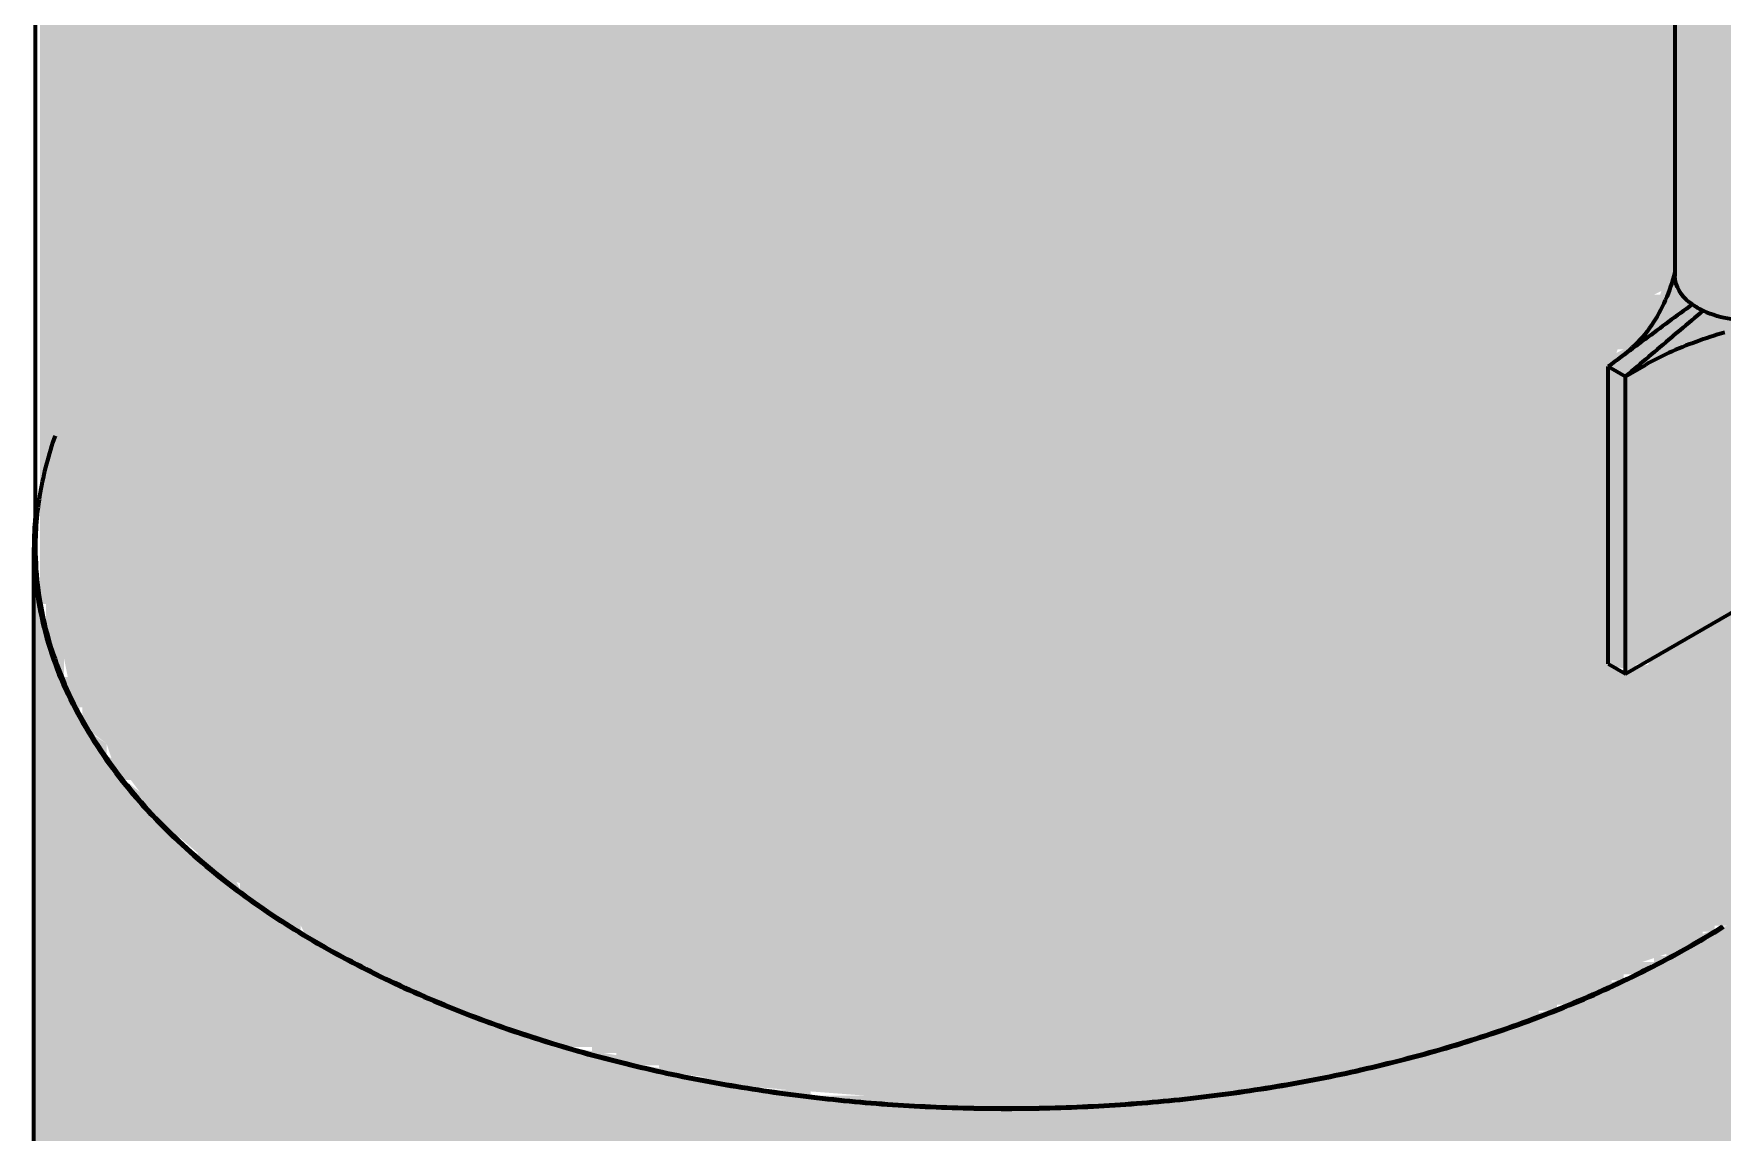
# Model space of a CAD drawing. Header units: millimetres. Extents: x 0 to 420, y 0 to 297.
# Drawn here: x 218.69 to 246.51, y 198.87 to 216.97 of the extents above; entities that cross this region are included whole.
import ezdxf

# ---------------------------------------------------------------- set-up
doc = ezdxf.new("R2010")
doc.units = ezdxf.units.MM
doc.layers.add('01-VISIBLE', color=7, linetype='CONTINUOUS', lineweight=70)
doc.layers.add('13-GRAFICA', color=30, linetype='CONTINUOUS', lineweight=18)

msp = doc.modelspace()

# ---------------------------------------------------------------- hatches: boundary and pattern name
at = {"layer": '13-GRAFICA', "true_color": 0xb21820}
h = msp.add_hatch(color=7, dxfattribs=at)
h.dxf.hatch_style = 1
h.paths.add_polyline_path([(220.992, 262.475), (220.992, 262.375), (221.192, 262.375), (221.192, 262.275), (221.792, 262.175), (221.792, 262.075), (221.992, 262.075), (221.992, 261.975), (222.192, 261.975), (222.192, 261.875), (222.392, 261.875), (222.392, 261.775), (222.592, 261.775), (222.592, 261.675), (222.792, 261.675), (222.792, 261.575), (222.992, 261.575), (222.992, 261.475), (223.592, 261.275), (223.692, 261.075), (223.892, 261.075), (223.892, 260.975), (224.292, 260.875), (224.392, 260.675), (224.992, 260.475), (225.092, 260.275), (225.692, 260.075), (225.792, 259.875), (225.992, 259.875), (225.992, 259.775), (226.192, 259.775), (226.292, 259.575), (226.892, 259.375), (226.992, 259.175), (227.592, 258.975), (227.692, 258.775), (228.292, 258.575), (228.392, 258.375), (228.792, 258.275), (228.892, 258.075), (229.092, 258.075), (229.092, 257.975), (229.492, 257.875), (229.592, 257.675), (230.192, 257.475), (230.292, 257.275), (230.692, 257.175), (230.792, 256.975), (231.392, 256.775), (231.492, 256.575), (231.692, 256.575), (231.692, 256.475), (232.092, 256.375), (232.192, 256.175), (232.792, 255.975), (232.892, 255.775), (233.292, 255.675), (233.392, 255.475), (233.992, 255.275), (234.092, 255.075), (234.492, 254.975), (234.492, 254.875), (234.792, 254.775), (234.892, 254.575), (235.292, 254.475), (235.392, 254.275), (235.592, 254.275), (235.692, 254.075), (236.092, 253.975), (236.292, 253.675), (236.492, 253.675), (236.592, 253.475), (236.792, 253.475), (236.892, 253.275), (237.092, 253.275), (237.292, 252.975), (237.492, 252.975), (237.492, 252.875), (237.792, 252.775), (238.092, 252.375), (238.292, 252.375), (238.492, 252.075), (238.692, 252.075), (238.992, 251.675), (239.192, 251.675), (239.392, 251.375), (239.592, 251.375), (240.092, 250.775), (240.292, 250.775), (240.792, 250.175), (240.992, 250.175), (242.192, 248.875), (242.392, 248.875), (242.392, 248.775), (243.192, 248.075), (243.192, 247.875), (244.292, 246.875), (244.292, 246.675), (244.392, 246.675), (244.392, 246.575), (244.692, 246.375), (244.692, 246.175), (245.092, 245.875), (245.092, 245.675), (245.392, 245.475), (245.392, 245.275), (245.592, 245.175), (245.592, 244.975), (245.792, 244.875), (245.792, 244.675), (246.092, 244.475), (246.092, 244.275), (246.292, 244.175), (246.292, 243.975), (246.492, 243.875), (246.492, 243.675), (246.792, 243.475), (246.792, 243.275), (246.892, 243.275), (246.992, 242.975), (247.192, 242.875), (247.192, 242.675), (247.292, 242.675), (247.292, 242.475), (247.392, 242.475), (247.392, 242.275), (247.492, 242.275), (247.492, 242.075), (247.592, 242.075), (247.592, 241.875), (247.692, 241.875), (247.692, 241.675), (247.792, 241.675), (247.892, 240.975), (247.992, 240.975), (247.992, 240.675), (248.092, 240.675), (248.092, 240.175), (248.192, 240.175), (248.192, 238.975), (248.292, 238.975), (248.292, 212.875), (248.192, 212.875), (248.192, 212.675), (248.092, 212.675), (247.992, 212.475), (247.792, 212.475), (247.792, 208.075), (247.692, 208.075), (247.692, 207.975), (247.292, 207.875), (247.192, 207.675), (246.792, 207.575), (246.692, 207.375), (246.092, 207.175), (245.992, 206.975), (245.392, 206.775), (245.392, 206.675), (245.092, 206.575), (245.092, 206.475), (244.592, 206.575), (244.592, 211.475), (244.692, 211.475), (244.692, 211.675), (244.892, 211.775), (244.892, 211.975), (245.092, 212.075), (245.092, 212.275), (245.392, 212.475), (245.392, 212.675), (245.492, 212.675), (245.592, 212.975), (245.692, 212.975), (245.692, 239.775), (245.592, 239.775), (245.492, 240.575), (245.392, 240.575), (245.392, 240.875), (245.292, 240.875), (245.192, 241.275), (244.992, 241.375), (244.992, 241.575), (244.792, 241.675), (244.792, 241.875), (244.592, 241.975), (244.592, 242.175), (244.392, 242.275), (244.392, 242.475), (244.092, 242.675), (244.092, 242.875), (243.892, 242.975), (243.892, 243.175), (243.692, 243.275), (243.692, 243.475), (243.392, 243.675), (243.392, 243.875), (243.192, 243.975), (243.192, 244.175), (242.792, 244.475), (242.792, 244.675), (242.492, 244.875), (242.492, 245.075), (241.792, 245.675), (241.792, 245.875), (241.692, 245.875), (239.992, 247.675), (239.792, 247.675), (239.092, 248.475), (238.892, 248.475), (238.392, 249.075), (238.192, 249.075), (237.792, 249.575), (237.592, 249.575), (237.392, 249.875), (237.192, 249.875), (236.892, 250.275), (236.692, 250.275), (236.492, 250.575), (236.292, 250.575), (236.092, 250.875), (235.892, 250.875), (235.892, 250.975), (235.592, 251.075), (235.392, 251.375), (235.192, 251.375), (235.092, 251.575), (234.892, 251.575), (234.692, 251.875), (234.492, 251.875), (234.392, 252.075), (234.192, 252.075), (234.192, 252.175), (233.992, 252.175), (233.892, 252.375), (233.492, 252.475), (233.392, 252.675), (233.192, 252.675), (233.092, 252.875), (232.692, 252.975), (232.592, 253.175), (231.992, 253.375), (231.892, 253.575), (231.292, 253.775), (231.192, 253.975), (230.592, 254.175), (230.492, 254.375), (230.092, 254.475), (229.992, 254.675), (229.792, 254.675), (229.792, 254.775), (229.392, 254.875), (229.292, 255.075), (228.692, 255.275), (228.592, 255.475), (227.992, 255.675), (227.892, 255.875), (227.492, 255.975), (227.392, 256.175), (227.192, 256.175), (227.192, 256.275), (226.792, 256.375), (226.692, 256.575), (226.092, 256.775), (225.992, 256.975), (225.392, 257.175), (225.292, 257.375), (225.092, 257.375), (225.092, 257.475), (224.892, 257.475), (224.792, 257.675), (224.192, 257.875), (224.092, 258.075), (223.492, 258.275), (223.392, 258.475), (222.992, 258.575), (222.892, 258.775), (222.692, 258.775), (222.692, 258.875), (222.492, 258.875), (222.492, 258.975), (222.292, 258.975), (222.292, 259.075), (222.092, 259.075), (222.092, 259.175), (221.492, 259.375), (221.492, 259.475), (221.192, 259.575), (221.192, 259.675), (220.692, 259.775), (220.692, 259.875), (220.692, 262.475)])
h = msp.add_hatch(color=7, dxfattribs=at)
h.dxf.hatch_style = 1
h.paths.add_polyline_path([(218.992, 189.675), (218.992, 190.175), (218.892, 190.175), (218.892, 190.275), (218.992, 190.275), (218.992, 207.275), (218.892, 207.275), (218.892, 207.575), (218.792, 207.575), (218.792, 230.475), (218.892, 230.475), (218.992, 229.075), (219.092, 229.075), (219.092, 228.875), (219.092, 206.675), (219.092, 189.775), (219.092, 189.675)])
h = msp.add_hatch(color=7, dxfattribs=at)
h.dxf.hatch_style = 1
h.paths.add_polyline_path([(219.192, 228.875), (219.192, 228.675), (219.292, 228.675), (219.292, 228.475), (219.392, 228.475), (219.592, 227.875), (219.792, 227.775), (219.792, 227.575), (219.892, 227.575), (220.092, 226.975), (220.092, 204.975), (219.992, 204.975), (219.892, 205.275), (219.492, 205.575), (219.492, 205.875), (219.392, 205.875), (219.392, 206.175), (219.292, 206.175), (219.192, 206.675), (219.092, 206.675), (219.092, 228.875)])
h = msp.add_hatch(color=7, dxfattribs=at)
h.dxf.hatch_style = 1
h.paths.add_polyline_path([(220.192, 226.925), (220.192, 204.675), (220.192, 187.775), (220.192, 175.542), (220.092, 175.575), (220.092, 188.075), (220.092, 204.975), (220.092, 226.975)])
h = msp.add_hatch(color=7, dxfattribs=at)
h.dxf.hatch_style = 1
h.paths.add_polyline_path([(220.292, 226.875), (220.292, 226.675), (220.392, 226.675), (221.892, 225.092), (221.892, 203.042), (221.792, 203.075), (221.592, 203.375), (221.392, 203.375), (221.392, 203.475), (220.692, 204.075), (220.692, 204.275), (220.592, 204.275), (220.292, 204.675), (220.192, 204.675), (220.192, 226.925)])
h = msp.add_hatch(color=7, dxfattribs=at)
h.dxf.hatch_style = 1
h.paths.add_polyline_path([(225.392, 223.075), (225.392, 222.975), (225.692, 222.975), (225.692, 222.875), (225.992, 222.875), (225.992, 222.775), (226.892, 222.575), (226.892, 222.475), (227.092, 222.475), (227.092, 222.375), (227.392, 222.375), (227.392, 222.275), (227.692, 222.275), (227.692, 222.175), (227.992, 222.175), (227.992, 222.075), (228.292, 222.075), (228.292, 221.975), (229.392, 221.875), (229.392, 221.775), (230.492, 221.675), (230.492, 221.575), (231.092, 221.575), (231.092, 221.475), (231.592, 221.475), (231.592, 221.375), (236.492, 221.275), (236.492, 221.375), (237.392, 221.375), (237.392, 221.475), (239.292, 221.575), (239.292, 221.675), (239.692, 221.675), (239.692, 221.775), (240.092, 221.775), (240.092, 221.875), (240.492, 221.875), (240.492, 221.975), (240.892, 221.975), (240.892, 222.075), (242.092, 222.275), (242.092, 222.375), (242.392, 222.375), (242.392, 222.475), (243.092, 222.575), (243.092, 222.675), (243.292, 222.675), (243.292, 222.775), (243.492, 222.775), (243.492, 222.875), (243.692, 222.875), (243.692, 222.975), (243.892, 222.975), (243.892, 223.075), (244.192, 223.075), (244.192, 223.175), (244.392, 223.175), (244.392, 223.275), (244.592, 223.275), (244.592, 223.375), (244.792, 223.375), (244.792, 223.475), (244.992, 223.475), (244.992, 223.575), (245.292, 223.575), (245.292, 223.675), (245.692, 223.775), (245.692, 212.975), (245.592, 212.975), (245.592, 212.775), (245.392, 212.675), (245.392, 212.475), (245.092, 212.275), (245.092, 212.075), (244.892, 211.975), (244.892, 211.775), (244.792, 211.775), (244.692, 211.475), (244.592, 211.475), (244.592, 206.575), (244.792, 206.575), (244.792, 206.475), (245.292, 206.575), (245.392, 206.775), (245.992, 206.975), (246.092, 207.175), (246.692, 207.375), (246.792, 207.575), (246.992, 207.575), (246.992, 207.675), (247.192, 207.675), (247.292, 207.875), (247.492, 207.875), (247.492, 207.975), (247.792, 208.075), (247.792, 212.475), (247.992, 212.475), (247.992, 212.575), (248.192, 212.675), (248.192, 212.875), (248.292, 212.875), (248.292, 225.875), (248.592, 226.075), (248.592, 226.275), (248.992, 226.575), (248.992, 204.275), (248.892, 204.275), (248.792, 204.075), (248.592, 204.075), (247.992, 203.375), (247.792, 203.375), (247.292, 202.775), (247.092, 202.775), (247.092, 202.675), (246.992, 202.675), (246.892, 202.475), (246.692, 202.475), (246.592, 202.275), (246.392, 202.275), (246.392, 202.175), (246.192, 202.175), (246.192, 202.075), (245.992, 202.075), (245.992, 201.975), (245.792, 201.975), (245.792, 201.875), (245.192, 201.675), (245.092, 201.475), (244.892, 201.475), (244.892, 201.375), (244.692, 201.375), (244.692, 201.275), (244.492, 201.275), (244.492, 201.175), (244.292, 201.175), (244.292, 201.075), (244.092, 201.075), (244.092, 200.975), (243.792, 200.975), (243.792, 200.875), (243.492, 200.875), (243.492, 200.775), (243.192, 200.775), (243.192, 200.675), (242.892, 200.675), (242.892, 200.575), (242.592, 200.575), (242.592, 200.475), (242.192, 200.475), (242.192, 200.375), (241.892, 200.375), (241.892, 200.275), (241.592, 200.275), (241.592, 200.175), (241.292, 200.175), (241.292, 200.075), (240.992, 200.075), (240.992, 199.975), (239.892, 199.875), (239.892, 199.775), (239.292, 199.775), (239.292, 199.675), (238.692, 199.675), (238.692, 199.575), (238.092, 199.575), (238.092, 199.475), (237.492, 199.475), (237.492, 199.375), (233.292, 199.275), (233.292, 199.375), (232.392, 199.375), (232.392, 199.475), (229.792, 199.675), (229.792, 199.775), (228.992, 199.875), (228.992, 199.975), (228.692, 199.975), (228.692, 200.075), (228.292, 200.075), (228.292, 200.175), (227.892, 200.175), (227.892, 200.275), (227.492, 200.275), (227.492, 200.375), (227.092, 200.375), (227.092, 200.475), (226.792, 200.475), (226.792, 200.575), (226.392, 200.575), (226.392, 200.675), (226.192, 200.675), (226.192, 200.775), (225.892, 200.775), (225.892, 200.875), (225.692, 200.875), (225.692, 200.975), (225.492, 200.975), (225.492, 201.075), (225.292, 201.075), (225.292, 201.175), (225.192, 201.175), (225.192, 223.075)])
h = msp.add_hatch(color=7, dxfattribs=at)
h.dxf.hatch_style = 1
h.paths.add_polyline_path([(222.192, 224.775), (222.392, 224.775), (222.492, 224.575), (222.692, 224.575), (222.692, 224.475), (222.892, 224.475), (222.992, 224.275), (223.392, 224.175), (223.492, 223.975), (224.092, 223.775), (224.192, 223.575), (224.792, 223.375), (224.792, 223.275), (225.092, 223.175), (225.092, 223.075), (225.192, 223.075), (225.192, 201.175), (225.092, 201.175), (225.092, 201.275), (224.792, 201.275), (224.792, 201.375), (224.592, 201.375), (224.592, 201.475), (224.392, 201.475), (224.392, 201.575), (224.192, 201.575), (224.192, 201.675), (223.992, 201.675), (223.992, 201.775), (223.492, 201.875), (223.392, 202.075), (223.192, 202.075), (223.092, 202.275), (222.892, 202.275), (222.692, 202.575), (222.492, 202.575), (222.292, 202.875), (222.092, 202.875), (222.092, 202.975), (221.892, 203.042), (221.892, 225.092)])
at = {"layer": '13-GRAFICA', "true_color": 0xffffff}
h = msp.add_hatch(color=7, dxfattribs=at)
h.dxf.hatch_style = 1
h.paths.add_polyline_path([(218.792, 207.775), (218.892, 207.275), (218.992, 207.275), (218.992, 190.275), (218.892, 190.275), (218.892, 190.575), (218.792, 190.575), (218.792, 190.875), (218.692, 190.875), (218.692, 207.775)])
h = msp.add_hatch(color=7, dxfattribs=at)
h.dxf.hatch_style = 1
h.paths.add_polyline_path([(219.992, 188.075), (219.992, 188.175), (219.792, 188.275), (219.792, 188.475), (219.492, 188.675), (219.392, 189.175), (219.292, 189.175), (219.292, 189.475), (219.192, 189.475), (219.192, 189.775), (219.092, 189.775), (219.092, 206.675), (219.192, 206.675), (219.192, 206.375), (219.292, 206.375), (219.292, 206.175), (219.392, 206.175), (219.492, 205.575), (219.592, 205.575), (219.592, 205.475), (219.892, 205.275), (219.892, 205.075), (220.092, 204.975), (220.092, 188.075)])
h = msp.add_hatch(color=7, dxfattribs=at)
h.dxf.hatch_style = 1
h.paths.add_polyline_path([(226.192, 200.675), (226.392, 200.675), (226.392, 200.575), (226.792, 200.575), (226.792, 200.475), (227.092, 200.475), (227.092, 200.375), (227.492, 200.375), (227.492, 200.275), (228.692, 200.075), (228.692, 199.975), (229.392, 199.875), (229.392, 199.775), (229.792, 199.775), (229.792, 199.675), (230.592, 199.675), (230.592, 199.575), (231.492, 199.575), (231.492, 199.475), (232.392, 199.475), (232.392, 199.375), (233.292, 199.375), (233.292, 199.275), (237.492, 199.375), (237.492, 199.475), (238.092, 199.475), (238.092, 199.575), (238.692, 199.575), (238.692, 199.675), (239.292, 199.675), (239.292, 199.775), (239.892, 199.775), (239.892, 199.875), (240.992, 199.975), (240.992, 200.075), (241.292, 200.075), (241.292, 200.175), (241.592, 200.175), (241.592, 200.275), (241.892, 200.275), (241.892, 200.375), (242.192, 200.375), (242.192, 200.475), (242.592, 200.475), (242.592, 200.575), (242.892, 200.575), (242.892, 200.675), (243.192, 200.675), (243.192, 200.775), (244.092, 200.975), (244.092, 201.075), (244.292, 201.075), (244.292, 201.175), (244.492, 201.175), (244.492, 201.275), (245.092, 201.475), (245.192, 201.675), (245.392, 201.675), (245.392, 201.775), (245.592, 201.775), (245.592, 201.875), (245.792, 201.875), (245.792, 201.975), (245.992, 201.975), (245.992, 202.075), (246.592, 202.275), (246.692, 202.475), (246.892, 202.475), (246.892, 202.575), (246.992, 202.575), (247.092, 202.775), (247.292, 202.775), (247.792, 203.375), (247.992, 203.375), (248.592, 204.075), (248.792, 204.075), (248.792, 204.175), (248.992, 204.275), (248.992, 187.375), (248.892, 187.375), (248.592, 186.975), (248.392, 186.975), (247.892, 186.375), (247.692, 186.375), (247.192, 185.775), (246.992, 185.775), (246.792, 185.475), (246.592, 185.475), (246.592, 185.375), (246.392, 185.375), (246.392, 185.275), (246.192, 185.275), (246.192, 185.175), (245.992, 185.175), (245.992, 185.075), (245.392, 184.875), (245.292, 184.675), (245.092, 184.675), (245.092, 184.575), (244.892, 184.575), (244.892, 184.475), (244.692, 184.475), (244.692, 184.375), (244.492, 184.375), (244.492, 184.275), (244.292, 184.275), (244.292, 184.175), (244.092, 184.175), (244.092, 184.075), (243.792, 184.075), (243.792, 183.975), (243.492, 183.975), (243.492, 183.875), (243.192, 183.875), (243.192, 183.775), (242.892, 183.775), (242.892, 183.675), (242.592, 183.675), (242.592, 183.575), (242.292, 183.575), (242.292, 183.475), (241.992, 183.475), (241.992, 183.375), (241.592, 183.375), (241.592, 183.275), (241.292, 183.275), (241.292, 183.175), (240.992, 183.175), (240.992, 183.075), (240.592, 183.075), (240.592, 182.975), (239.292, 182.875), (239.292, 182.775), (238.692, 182.775), (238.692, 182.675), (238.092, 182.675), (238.092, 182.575), (237.492, 182.575), (237.492, 182.475), (233.192, 182.375), (233.192, 182.475), (232.392, 182.475), (232.392, 182.575), (229.792, 182.775), (229.792, 182.875), (229.392, 182.875), (229.392, 182.975), (228.992, 182.975), (228.992, 183.075), (228.592, 183.075), (228.592, 183.175), (228.292, 183.175), (228.292, 183.275), (227.892, 183.275), (227.892, 183.375), (227.492, 183.375), (227.492, 183.475), (227.092, 183.475), (227.092, 183.575), (226.792, 183.575), (226.792, 183.675), (226.092, 183.775), (226.092, 183.875), (225.892, 183.875), (225.892, 183.975), (225.692, 183.975), (225.692, 184.075), (225.492, 184.075), (225.492, 184.175), (225.292, 184.175), (225.292, 184.275), (225.092, 184.275), (225.092, 184.375), (224.792, 184.375), (224.792, 184.475), (224.592, 184.475), (224.592, 184.575), (224.392, 184.575), (224.392, 184.675), (224.192, 184.675), (224.192, 184.775), (223.992, 184.775), (223.992, 184.875), (223.692, 184.875), (223.692, 184.975), (223.292, 185.075), (223.092, 185.375), (222.892, 185.375), (222.792, 185.575), (222.592, 185.575), (222.392, 185.875), (222.192, 185.875), (222.192, 185.975), (222.092, 185.975), (221.992, 186.175), (221.792, 186.175), (221.592, 186.475), (221.392, 186.475), (221.292, 186.675), (221.092, 186.675), (220.992, 186.975), (220.592, 187.275), (220.592, 187.475), (220.192, 187.775), (220.192, 204.675), (220.692, 204.275), (220.692, 204.075), (220.792, 204.075), (221.392, 203.375), (221.592, 203.375), (221.792, 203.075), (221.992, 203.075), (222.092, 202.875), (222.292, 202.875), (222.492, 202.575), (222.692, 202.575), (222.892, 202.275), (223.092, 202.275), (223.092, 202.175), (223.392, 202.075), (223.492, 201.875), (223.992, 201.775), (223.992, 201.675), (224.192, 201.675), (224.192, 201.575), (224.392, 201.575), (224.392, 201.475), (224.592, 201.475), (224.592, 201.375), (224.792, 201.375), (224.792, 201.275), (225.092, 201.275), (225.092, 201.175), (225.292, 201.175), (225.292, 201.075), (225.492, 201.075), (225.492, 200.975), (225.692, 200.975), (225.692, 200.875), (225.892, 200.875), (225.892, 200.775), (226.192, 200.775)])

# ---------------------------------------------------------------- linework, layer by layer
at = {"layer": '01-VISIBLE'}
for p, q in [((245.734, 238.668), (245.734, 212.979)), ((218.722, 208.509), (218.722, 230.277)), ((244.636, 211.489), (244.918, 211.326)), ((244.636, 206.59), (244.636, 211.489)), ((244.918, 211.326), (245.253, 211.519)), ((244.918, 206.427), (244.918, 211.326)), ((218.692, 191.623), (218.692, 208.509)), ((244.918, 206.427), (247.747, 208.06)), ((244.636, 206.59), (244.918, 206.427))]:
    msp.add_line(p, q, dxfattribs=at)
for points in [[(245.734, 213.037), (245.718, 212.979), (245.7, 212.922), (245.682, 212.865), (245.663, 212.808), (245.643, 212.751), (245.622, 212.695), (245.6, 212.639), (245.576, 212.584), (245.552, 212.529), (245.526, 212.475), (245.5, 212.421), (245.472, 212.368), (245.442, 212.316), (245.411, 212.264), (245.379, 212.213), (245.346, 212.163), (245.311, 212.115), (245.275, 212.067), (245.237, 212.02), (245.199, 211.974), (245.158, 211.929), (245.117, 211.886), (245.075, 211.843), (245.031, 211.802), (244.987, 211.762), (244.941, 211.722), (244.895, 211.684), (244.848, 211.647), (244.8, 211.611)], [(246.021, 212.515), (245.971, 212.553), (245.923, 212.594), (245.879, 212.639), (245.839, 212.688), (245.804, 212.74), (245.775, 212.796), (245.753, 212.855), (245.739, 212.916), (245.734, 212.979)], [(246.021, 212.515), (245.973, 212.479), (245.924, 212.443), (245.875, 212.406), (245.826, 212.37), (245.777, 212.334), (245.728, 212.298), (245.679, 212.262), (245.631, 212.226), (245.582, 212.189), (245.533, 212.153), (245.484, 212.117), (245.435, 212.081), (245.386, 212.045), (245.337, 212.009), (245.289, 211.972), (245.24, 211.936), (245.191, 211.9), (245.142, 211.864), (245.093, 211.828), (245.044, 211.792), (244.995, 211.755), (244.947, 211.719), (244.898, 211.683), (244.849, 211.647), (244.8, 211.611)], [(246.2, 212.412), (246.153, 212.371), (246.105, 212.331), (246.058, 212.291), (246.01, 212.251), (245.963, 212.211), (245.915, 212.17), (245.868, 212.13), (245.82, 212.09), (245.773, 212.05), (245.725, 212.01), (245.678, 211.969), (245.63, 211.929), (245.583, 211.889), (245.535, 211.849), (245.488, 211.808), (245.441, 211.768), (245.393, 211.728), (245.346, 211.688), (245.298, 211.648), (245.251, 211.607), (245.203, 211.567), (245.156, 211.527), (245.108, 211.487), (245.061, 211.446), (245.013, 211.406), (244.966, 211.366), (244.918, 211.326)], [(246.021, 212.515), (246.05, 212.495), (246.079, 212.477), (246.109, 212.459), (246.139, 212.443), (246.169, 212.427), (246.2, 212.412)], [(246.2, 212.412), (246.255, 212.387), (246.311, 212.365), (246.368, 212.345), (246.426, 212.327), (246.484, 212.31), (246.542, 212.296), (246.601, 212.284), (246.661, 212.273), (246.72, 212.265), (246.78, 212.257), (246.84, 212.252), (246.901, 212.248), (246.961, 212.246), (247.021, 212.246), (247.081, 212.247), (247.142, 212.25), (247.202, 212.255), (247.262, 212.261), (247.322, 212.269), (247.381, 212.279), (247.44, 212.291), (247.499, 212.304)], [(246.553, 212.051), (246.495, 212.033), (246.436, 212.015), (246.378, 211.997), (246.319, 211.978), (246.261, 211.959), (246.203, 211.939), (246.146, 211.919), (246.088, 211.898), (246.03, 211.877), (245.973, 211.856), (245.916, 211.834), (245.859, 211.811), (245.802, 211.788), (245.746, 211.764), (245.69, 211.74), (245.634, 211.715), (245.579, 211.689), (245.523, 211.663), (245.469, 211.635), (245.414, 211.607), (245.36, 211.579), (245.306, 211.549), (245.253, 211.519)], [(244.8, 211.611), (244.773, 211.591), (244.745, 211.57), (244.718, 211.55), (244.69, 211.53), (244.663, 211.509), (244.636, 211.489)], [(219.042, 210.347), (219.022, 210.29), (219.003, 210.233), (218.984, 210.175), (218.966, 210.118), (218.949, 210.06), (218.932, 210.002), (218.916, 209.943), (218.9, 209.885), (218.885, 209.826), (218.871, 209.768), (218.857, 209.709), (218.844, 209.65), (218.832, 209.59), (218.82, 209.531), (218.809, 209.472), (218.798, 209.412), (218.789, 209.352), (218.78, 209.293), (218.771, 209.233), (218.763, 209.173), (218.756, 209.113), (218.75, 209.053), (218.744, 208.992), (218.739, 208.932), (218.734, 208.872), (218.73, 208.811), (218.727, 208.751), (218.725, 208.691), (218.723, 208.63), (218.722, 208.57), (218.722, 208.509)], [(218.722, 209.075), (218.716, 209.012), (218.71, 208.95), (218.705, 208.887), (218.701, 208.824), (218.698, 208.761), (218.695, 208.698), (218.693, 208.635), (218.692, 208.572), (218.692, 208.509)], [(218.692, 208.509), (218.693, 208.42), (218.695, 208.33), (218.699, 208.241), (218.704, 208.152), (218.711, 208.062), (218.719, 207.973), (218.728, 207.884), (218.74, 207.796), (218.752, 207.707), (218.766, 207.619), (218.782, 207.531), (218.799, 207.443), (218.817, 207.355), (218.837, 207.268), (218.858, 207.181), (218.88, 207.095), (218.904, 207.008), (218.929, 206.922), (218.956, 206.837), (218.983, 206.752), (219.012, 206.667), (219.043, 206.583), (219.074, 206.5), (219.107, 206.416), (219.141, 206.334), (219.176, 206.251), (219.213, 206.17), (219.25, 206.088), (219.289, 206.008), (219.328, 205.927), (219.369, 205.848), (219.411, 205.769), (219.454, 205.69), (219.497, 205.612), (219.542, 205.535), (219.588, 205.458), (219.635, 205.382), (219.683, 205.306), (219.731, 205.231), (219.781, 205.156), (219.831, 205.083), (219.882, 205.009), (219.934, 204.937), (219.987, 204.864), (220.041, 204.793), (220.095, 204.722), (220.151, 204.652), (220.207, 204.582), (220.263, 204.513), (220.321, 204.444), (220.379, 204.376), (220.438, 204.309), (220.497, 204.242), (220.558, 204.176), (220.618, 204.11), (220.68, 204.045), (220.742, 203.981), (220.805, 203.917), (220.868, 203.854), (220.932, 203.791), (220.996, 203.729), (221.061, 203.667), (221.126, 203.606), (221.192, 203.546), (221.259, 203.486), (221.326, 203.427), (221.393, 203.368), (221.461, 203.31), (221.529, 203.252), (221.598, 203.195), (221.667, 203.138), (221.737, 203.082), (221.807, 203.027), (221.878, 202.972), (221.949, 202.917), (222.02, 202.863), (222.092, 202.81), (222.164, 202.757), (222.237, 202.705), (222.309, 202.653), (222.383, 202.601), (222.456, 202.551), (222.53, 202.5), (222.604, 202.45), (222.679, 202.401), (222.754, 202.352), (222.829, 202.304), (222.905, 202.256), (222.981, 202.208), (223.057, 202.161), (223.133, 202.115), (223.21, 202.069), (223.287, 202.023), (223.364, 201.978), (223.442, 201.934), (223.519, 201.889), (223.597, 201.846), (223.676, 201.802), (223.754, 201.76), (223.833, 201.717), (223.912, 201.675), (223.991, 201.634), (224.071, 201.593), (224.15, 201.552), (224.23, 201.512), (224.31, 201.472), (224.391, 201.433), (224.471, 201.394), (224.552, 201.355), (224.633, 201.317), (224.714, 201.279), (224.795, 201.242), (224.877, 201.205), (224.959, 201.169), (225.04, 201.133), (225.123, 201.097), (225.205, 201.062), (225.287, 201.027), (225.37, 200.993), (225.452, 200.959), (225.535, 200.925), (225.618, 200.892), (225.701, 200.859), (225.785, 200.826), (225.868, 200.794), (225.952, 200.762), (226.036, 200.731), (226.119, 200.7), (226.204, 200.669), (226.288, 200.639), (226.372, 200.609), (226.456, 200.579), (226.541, 200.55), (226.626, 200.521), (226.71, 200.493), (226.795, 200.465), (226.88, 200.437), (226.966, 200.41), (227.051, 200.383), (227.136, 200.356), (227.222, 200.33), (227.307, 200.304), (227.393, 200.278), (227.479, 200.253), (227.565, 200.228), (227.651, 200.203), (227.737, 200.179), (227.823, 200.155), (227.909, 200.132), (227.996, 200.108), (228.082, 200.085), (228.169, 200.063), (228.255, 200.041), (228.342, 200.019), (228.429, 199.997), (228.516, 199.976), (228.603, 199.955), (228.69, 199.934), (228.777, 199.914), (228.864, 199.894), (228.951, 199.875), (229.039, 199.855), (229.126, 199.836), (229.214, 199.818), (229.301, 199.799), (229.389, 199.781), (229.477, 199.764), (229.564, 199.746), (229.652, 199.729), (229.74, 199.713), (229.828, 199.696), (229.916, 199.68), (230.004, 199.664), (230.092, 199.649), (230.18, 199.633), (230.268, 199.619), (230.357, 199.604), (230.445, 199.59), (230.533, 199.576), (230.622, 199.562), (230.71, 199.549), (230.799, 199.536), (230.887, 199.523), (230.976, 199.511), (231.064, 199.498), (231.153, 199.487), (231.242, 199.475), (231.331, 199.464), (231.419, 199.453), (231.508, 199.442), (231.597, 199.432), (231.686, 199.422), (231.775, 199.412), (231.864, 199.403), (231.953, 199.393), (232.042, 199.385), (232.131, 199.376), (232.22, 199.368), (232.309, 199.36), (232.398, 199.352), (232.487, 199.345), (232.576, 199.338), (232.666, 199.331), (232.755, 199.324), (232.844, 199.318), (232.933, 199.312), (233.023, 199.306), (233.112, 199.301), (233.201, 199.296), (233.29, 199.291), (233.38, 199.287), (233.469, 199.283), (233.559, 199.279), (233.648, 199.275), (233.737, 199.272), (233.827, 199.269), (233.916, 199.266), (234.006, 199.264), (234.095, 199.261), (234.184, 199.259), (234.274, 199.258), (234.363, 199.257), (234.453, 199.256), (234.542, 199.255), (234.632, 199.254), (234.721, 199.254), (234.81, 199.254), (234.9, 199.255), (234.989, 199.256), (235.079, 199.257), (235.168, 199.258), (235.258, 199.259), (235.347, 199.261), (235.437, 199.263), (235.526, 199.266), (235.615, 199.269), (235.705, 199.272), (235.794, 199.275), (235.884, 199.279), (235.973, 199.282), (236.062, 199.287), (236.152, 199.291), (236.241, 199.296), (236.33, 199.301), (236.42, 199.306), (236.509, 199.312), (236.598, 199.318), (236.687, 199.324), (236.777, 199.331), (236.866, 199.337), (236.955, 199.345), (237.044, 199.352), (237.133, 199.36), (237.222, 199.368), (237.311, 199.376), (237.4, 199.384), (237.489, 199.393), (237.578, 199.402), (237.667, 199.412), (237.756, 199.422), (237.845, 199.432), (237.934, 199.442), (238.023, 199.453), (238.112, 199.464), (238.2, 199.475), (238.289, 199.486), (238.378, 199.498), (238.466, 199.51), (238.555, 199.523), (238.643, 199.535), (238.732, 199.549), (238.82, 199.562), (238.909, 199.576), (238.997, 199.589), (239.085, 199.604), (239.174, 199.618), (239.262, 199.633), (239.35, 199.648), (239.438, 199.664), (239.526, 199.68), (239.614, 199.696), (239.702, 199.712), (239.79, 199.729), (239.878, 199.746), (239.966, 199.763), (240.053, 199.781), (240.141, 199.799), (240.228, 199.817), (240.316, 199.836), (240.403, 199.855), (240.491, 199.874), (240.578, 199.894), (240.665, 199.914), (240.752, 199.934), (240.839, 199.955), (240.926, 199.976), (241.013, 199.997), (241.1, 200.018), (241.187, 200.04), (241.273, 200.063), (241.36, 200.085), (241.446, 200.108), (241.533, 200.131), (241.619, 200.155), (241.705, 200.179), (241.791, 200.203), (241.877, 200.227), (241.963, 200.252), (242.049, 200.278), (242.135, 200.303), (242.22, 200.329), (242.306, 200.356), (242.391, 200.382), (242.477, 200.409), (242.562, 200.437), (242.647, 200.464), (242.732, 200.492), (242.816, 200.521), (242.901, 200.55), (242.986, 200.579), (243.07, 200.608), (243.154, 200.638), (243.239, 200.669), (243.323, 200.699), (243.407, 200.73), (243.49, 200.762), (243.574, 200.793), (243.657, 200.826), (243.741, 200.858), (243.824, 200.891), (243.907, 200.924), (243.99, 200.958), (244.073, 200.992), (244.155, 201.026), (244.237, 201.061), (244.32, 201.097), (244.402, 201.132), (244.484, 201.168), (244.565, 201.205), (244.647, 201.242), (244.728, 201.279), (244.809, 201.316), (244.89, 201.355), (244.971, 201.393), (245.051, 201.432), (245.132, 201.471), (245.212, 201.511), (245.292, 201.551), (245.372, 201.592), (245.451, 201.633), (245.53, 201.674), (245.609, 201.716), (245.688, 201.759), (245.767, 201.802), (245.845, 201.845), (245.923, 201.889), (246.001, 201.933), (246.078, 201.977), (246.155, 202.022), (246.232, 202.068), (246.309, 202.114), (246.386, 202.16), (246.462, 202.207), (246.538, 202.255)], [(218.722, 208.509), (218.723, 208.42), (218.725, 208.331), (218.729, 208.241), (218.734, 208.152), (218.741, 208.063), (218.749, 207.974), (218.758, 207.886), (218.769, 207.797), (218.782, 207.709), (218.796, 207.62), (218.812, 207.533), (218.828, 207.445), (218.847, 207.357), (218.866, 207.27), (218.887, 207.184), (218.91, 207.097), (218.934, 207.011), (218.959, 206.925), (218.985, 206.84), (219.013, 206.755), (219.042, 206.671), (219.072, 206.587), (219.104, 206.503), (219.136, 206.42), (219.17, 206.338), (219.205, 206.256), (219.242, 206.174), (219.279, 206.093), (219.317, 206.012), (219.357, 205.932), (219.398, 205.853), (219.439, 205.774), (219.482, 205.695), (219.526, 205.618), (219.571, 205.54), (219.616, 205.464), (219.663, 205.388), (219.711, 205.312), (219.759, 205.237), (219.809, 205.163), (219.859, 205.089), (219.91, 205.016), (219.962, 204.943), (220.015, 204.871), (220.068, 204.8), (220.123, 204.729), (220.178, 204.659), (220.234, 204.589), (220.291, 204.52), (220.348, 204.452), (220.406, 204.384), (220.465, 204.317), (220.524, 204.25), (220.584, 204.184), (220.645, 204.118), (220.706, 204.054), (220.768, 203.989), (220.831, 203.925), (220.894, 203.862), (220.957, 203.8), (221.022, 203.738), (221.086, 203.676), (221.152, 203.615), (221.217, 203.555), (221.284, 203.495), (221.351, 203.436), (221.418, 203.377), (221.486, 203.319), (221.554, 203.262), (221.623, 203.205), (221.692, 203.148), (221.761, 203.092), (221.831, 203.037), (221.902, 202.982), (221.973, 202.928), (222.044, 202.874), (222.116, 202.821), (222.188, 202.768), (222.26, 202.715), (222.333, 202.664), (222.406, 202.612), (222.479, 202.562), (222.553, 202.511), (222.627, 202.462), (222.702, 202.412), (222.776, 202.364), (222.851, 202.315), (222.927, 202.267), (223.003, 202.22), (223.079, 202.173), (223.155, 202.127), (223.231, 202.081), (223.308, 202.035), (223.385, 201.99), (223.463, 201.946), (223.54, 201.902), (223.618, 201.858), (223.696, 201.815), (223.775, 201.772), (223.853, 201.73), (223.932, 201.688), (224.011, 201.647), (224.091, 201.606), (224.17, 201.565), (224.25, 201.525), (224.33, 201.485), (224.41, 201.446), (224.49, 201.407), (224.571, 201.369), (224.652, 201.331), (224.733, 201.293), (224.814, 201.256), (224.895, 201.219), (224.977, 201.183), (225.059, 201.147), (225.14, 201.111), (225.223, 201.076), (225.305, 201.041), (225.387, 201.007), (225.47, 200.973), (225.552, 200.939), (225.635, 200.906), (225.718, 200.873), (225.801, 200.84), (225.885, 200.808), (225.968, 200.777), (226.052, 200.745), (226.136, 200.714), (226.219, 200.684), (226.303, 200.654), (226.388, 200.624), (226.472, 200.594), (226.556, 200.565), (226.641, 200.536), (226.725, 200.508), (226.81, 200.48), (226.895, 200.452), (226.98, 200.425), (227.065, 200.398), (227.15, 200.371), (227.236, 200.345), (227.321, 200.319), (227.407, 200.294), (227.492, 200.268), (227.578, 200.243), (227.664, 200.219), (227.75, 200.195), (227.836, 200.171), (227.922, 200.147), (228.008, 200.124), (228.095, 200.101), (228.181, 200.079), (228.268, 200.057), (228.354, 200.035), (228.441, 200.013), (228.527, 199.992), (228.614, 199.971), (228.701, 199.951), (228.788, 199.93), (228.875, 199.91), (228.962, 199.891), (229.049, 199.872), (229.137, 199.853), (229.224, 199.834), (229.311, 199.816), (229.399, 199.798), (229.486, 199.78), (229.574, 199.763), (229.662, 199.746), (229.749, 199.729), (229.837, 199.713), (229.925, 199.697), (230.013, 199.681), (230.101, 199.665), (230.189, 199.65), (230.277, 199.635), (230.365, 199.621), (230.453, 199.606), (230.541, 199.593), (230.629, 199.579), (230.718, 199.566), (230.806, 199.553), (230.894, 199.54), (230.983, 199.527), (231.071, 199.515), (231.16, 199.503), (231.248, 199.492), (231.337, 199.481), (231.425, 199.47), (231.514, 199.459), (231.603, 199.449), (231.692, 199.439), (231.78, 199.429), (231.869, 199.42), (231.958, 199.41), (232.047, 199.402), (232.136, 199.393), (232.225, 199.385), (232.313, 199.377), (232.402, 199.369), (232.491, 199.362), (232.58, 199.355), (232.669, 199.348), (232.758, 199.341), (232.848, 199.335), (232.937, 199.329), (233.026, 199.324), (233.115, 199.318), (233.204, 199.313), (233.293, 199.308), (233.382, 199.304), (233.471, 199.3), (233.561, 199.296), (233.65, 199.292), (233.739, 199.289), (233.828, 199.286), (233.918, 199.283), (234.007, 199.281), (234.096, 199.279), (234.185, 199.277), (234.275, 199.275), (234.364, 199.274), (234.453, 199.273), (234.542, 199.272), (234.632, 199.272), (234.721, 199.272), (234.81, 199.272), (234.9, 199.272), (234.989, 199.273), (235.078, 199.274), (235.167, 199.275), (235.257, 199.277), (235.346, 199.279), (235.435, 199.281), (235.524, 199.283), (235.614, 199.286), (235.703, 199.289), (235.792, 199.292), (235.881, 199.296), (235.971, 199.3), (236.06, 199.304), (236.149, 199.308), (236.238, 199.313), (236.327, 199.318), (236.416, 199.324), (236.505, 199.329), (236.595, 199.335), (236.684, 199.341), (236.773, 199.348), (236.862, 199.355), (236.951, 199.362), (237.04, 199.369), (237.129, 199.377), (237.218, 199.385), (237.306, 199.393), (237.395, 199.401), (237.484, 199.41), (237.573, 199.419), (237.662, 199.429), (237.751, 199.439), (237.839, 199.449), (237.928, 199.459), (238.017, 199.47), (238.105, 199.48), (238.194, 199.492), (238.282, 199.503), (238.371, 199.515), (238.459, 199.527), (238.548, 199.54), (238.636, 199.552), (238.724, 199.565), (238.813, 199.579), (238.901, 199.592), (238.989, 199.606), (239.077, 199.62), (239.165, 199.635), (239.253, 199.65), (239.341, 199.665), (239.429, 199.68), (239.517, 199.696), (239.605, 199.712), (239.693, 199.729), (239.78, 199.745), (239.868, 199.762), (239.956, 199.78), (240.043, 199.797), (240.131, 199.815), (240.218, 199.834), (240.305, 199.852), (240.393, 199.871), (240.48, 199.89), (240.567, 199.91), (240.654, 199.93), (240.741, 199.95), (240.828, 199.971), (240.915, 199.992), (241.001, 200.013), (241.088, 200.034), (241.175, 200.056), (241.261, 200.078), (241.347, 200.101), (241.434, 200.124), (241.52, 200.147), (241.606, 200.17), (241.692, 200.194), (241.778, 200.218), (241.864, 200.243), (241.95, 200.268), (242.035, 200.293), (242.121, 200.319), (242.206, 200.345), (242.292, 200.371), (242.377, 200.397), (242.462, 200.424), (242.547, 200.452), (242.632, 200.479), (242.717, 200.507), (242.801, 200.536), (242.886, 200.565), (242.97, 200.594), (243.055, 200.623), (243.139, 200.653), (243.223, 200.683), (243.307, 200.714), (243.39, 200.745), (243.474, 200.776), (243.557, 200.808), (243.641, 200.84), (243.724, 200.872), (243.807, 200.905), (243.89, 200.938), (243.972, 200.972), (244.055, 201.006), (244.137, 201.04), (244.22, 201.075), (244.302, 201.11), (244.384, 201.146), (244.465, 201.182), (244.547, 201.218), (244.628, 201.255), (244.709, 201.292), (244.79, 201.33), (244.871, 201.368), (244.952, 201.406), (245.032, 201.445), (245.112, 201.485), (245.192, 201.524), (245.272, 201.564), (245.352, 201.605), (245.431, 201.646), (245.51, 201.687), (245.589, 201.729), (245.668, 201.771), (245.746, 201.814), (245.824, 201.857), (245.902, 201.901), (245.98, 201.945), (246.057, 201.99), (246.134, 202.035), (246.211, 202.08), (246.287, 202.126), (246.364, 202.172), (246.44, 202.219), (246.515, 202.267)]]:
    msp.add_lwpolyline(points, dxfattribs=at)

doc.saveas('drawing.dxf')
